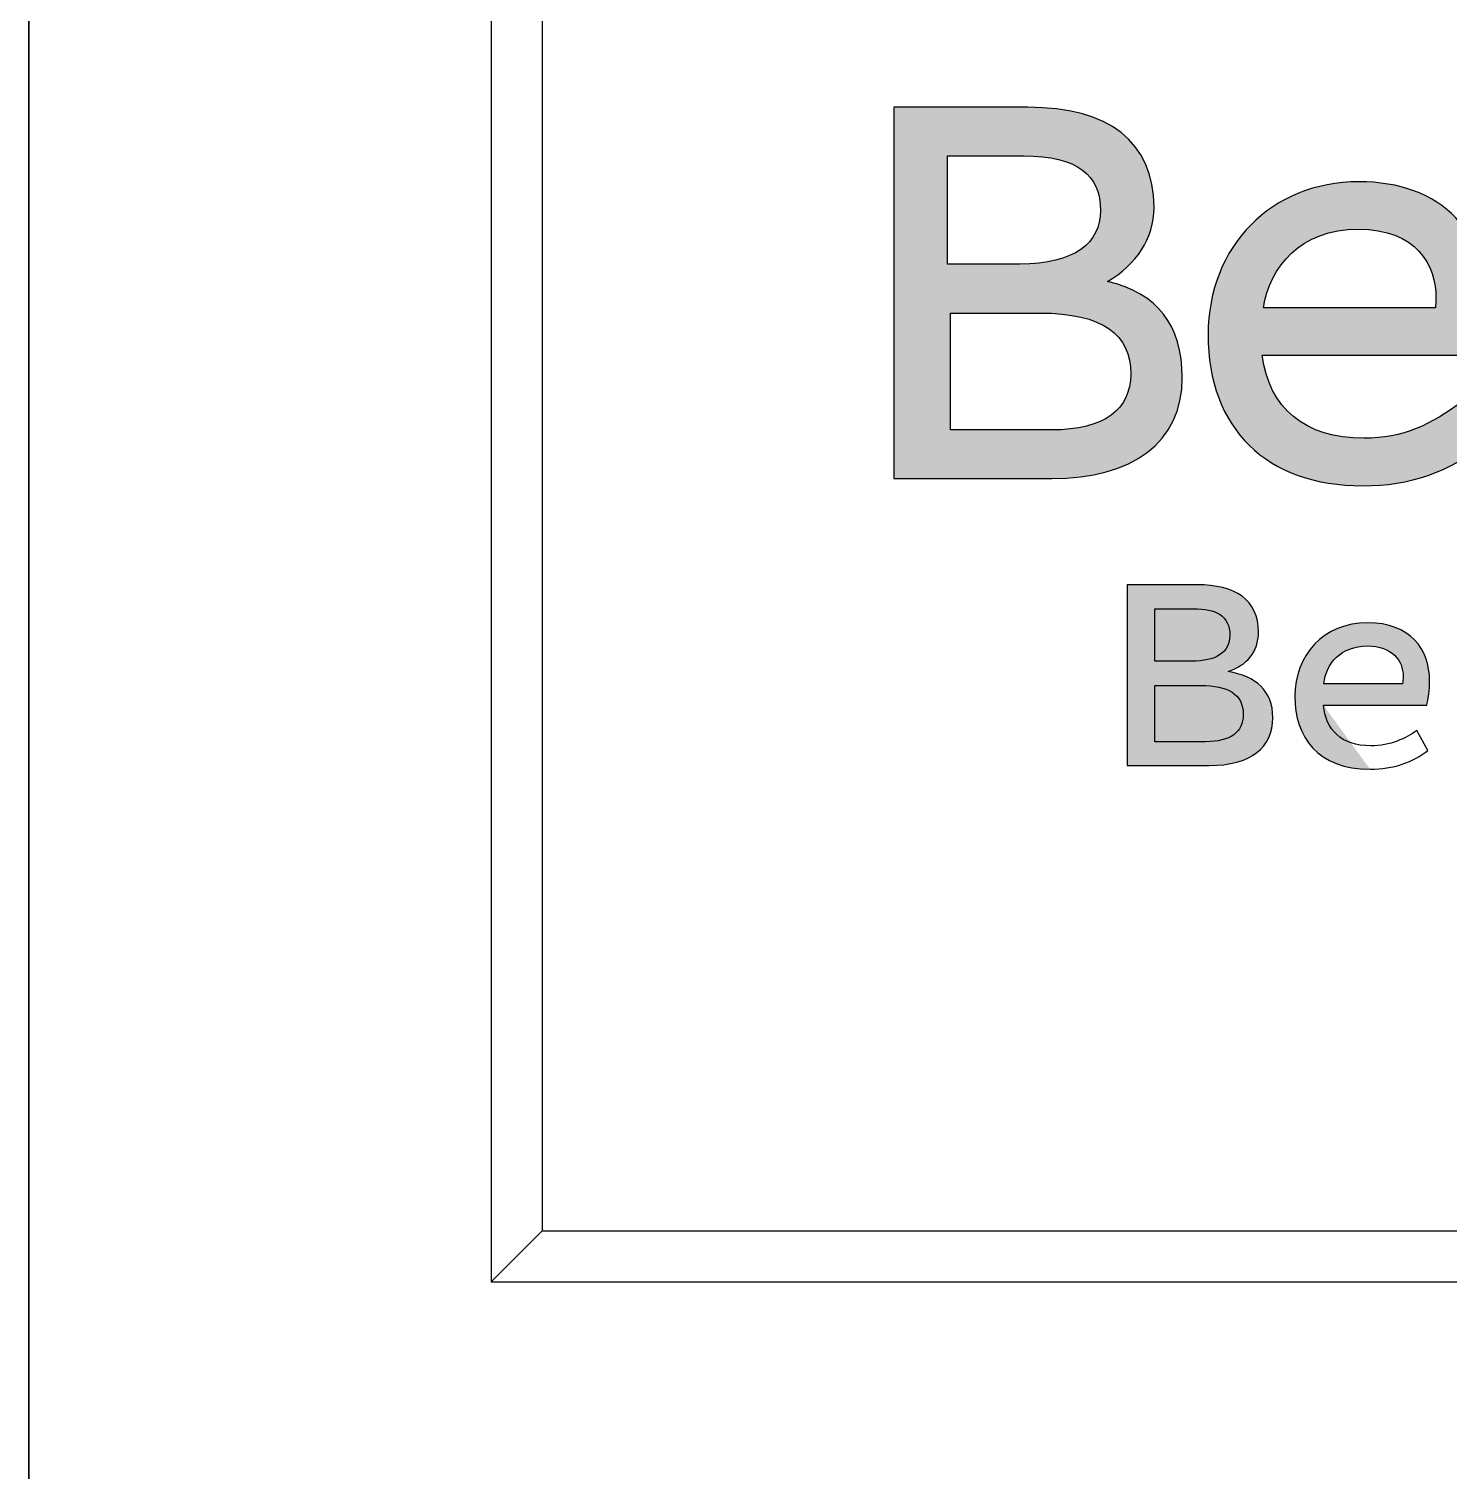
# Model space of a CAD drawing. Header units: millimetres. Extents: x 82776 to 137242, y 11666 to 27998.
# Drawn here: x 82776.4 to 82915.6, y 13454.8 to 13596.1 of the extents above; entities that cross this region are included whole.
import ezdxf

# ---------------------------------------------------------------- set-up
doc = ezdxf.new("R2010")
doc.units = ezdxf.units.MM

# ---------------------------------------------------------------- blocks, each defined once
blk = doc.blocks.new('Logo')
h = blk.add_hatch(color=176)
h.dxf.hatch_style = 1
edge = h.paths.add_edge_path()
edge.add_spline(control_points=[(17391.99, 17541.96), (17391.99, 17545.66), (17390.24, 17547.87), (17386.76, 17548.69)], knot_values=[6, 6, 6, 6, 7, 7, 7, 7], degree=3, periodic=0)
edge.add_spline(control_points=[(17386.76, 17548.69), (17388.76, 17549.84), (17390.02, 17551.73), (17390.02, 17553.86)], knot_values=[5, 5, 5, 5, 6, 6, 6, 6], degree=3, periodic=0)
edge.add_spline(control_points=[(17390.02, 17553.86), (17390.02, 17558.51), (17386.79, 17560.88), (17381.19, 17560.88)], knot_values=[4, 4, 4, 4, 5, 5, 5, 5], degree=3, periodic=0)
edge.add_spline(control_points=[(17381.19, 17560.88), (17381.19, 17560.88), (17371.81, 17560.88), (17371.81, 17560.88), (17371.81, 17560.88), (17371.81, 17554.38), (17371.81, 17547.89)], knot_values=[2.5, 2.5, 2.5, 2.5, 3.5, 3.5, 3.5, 4, 4, 4, 4], degree=3, periodic=0)
edge.add_spline(control_points=[(17371.81, 17547.89), (17371.81, 17541.4), (17371.81, 17534.9), (17371.81, 17534.9), (17371.81, 17534.9), (17374.57, 17534.9), (17377.34, 17534.9)], knot_values=[1.5, 1.5, 1.5, 1.5, 2, 2, 2, 2.5, 2.5, 2.5, 2.5], degree=3, periodic=0)
edge.add_spline(control_points=[(17377.34, 17534.9), (17380.1, 17534.9), (17382.87, 17534.9), (17382.87, 17534.9), (17388.48, 17534.9), (17391.99, 17537.39), (17391.99, 17541.96)], knot_values=[0, 0, 0, 0, 0.5, 0.5, 0.5, 1.5, 1.5, 1.5, 1.5], degree=3, periodic=0)
edge = h.paths.add_edge_path(flags=16)
edge.add_spline(control_points=[(17386.27, 17553.65), (17386.27, 17551.39), (17384.45, 17549.91), (17380.64, 17549.91)], knot_values=[2, 2, 2, 2, 3, 3, 3, 3], degree=3, periodic=0)
edge.add_spline(control_points=[(17380.64, 17549.91), (17380.64, 17549.91), (17375.56, 17549.91), (17375.56, 17549.91), (17375.56, 17549.91), (17375.56, 17551.81), (17375.56, 17553.7)], knot_values=[0.5, 0.5, 0.5, 0.5, 1.5, 1.5, 1.5, 2, 2, 2, 2], degree=3, periodic=0)
edge.add_spline(control_points=[(17375.56, 17553.7), (17375.56, 17555.59), (17375.56, 17557.48), (17375.56, 17557.48), (17375.56, 17557.48), (17376.9, 17557.48), (17378.23, 17557.48)], knot_values=[4.5, 4.5, 4.5, 4.5, 5, 5, 5, 5.5, 5.5, 5.5, 5.5], degree=3, periodic=0)
edge.add_spline(control_points=[(17378.23, 17557.48), (17379.56, 17557.48), (17380.9, 17557.48), (17380.9, 17557.48), (17384.67, 17557.48), (17386.27, 17556.12), (17386.27, 17553.65)], knot_values=[3, 3, 3, 3, 3.5, 3.5, 3.5, 4.5, 4.5, 4.5, 4.5], degree=3, periodic=0)
edge = h.paths.add_edge_path(flags=16)
edge.add_spline(control_points=[(17381.05, 17546.48), (17381.63, 17546.48), (17382.02, 17546.48), (17382.02, 17546.48), (17386.48, 17546.48), (17388.38, 17544.95), (17388.38, 17542.21)], knot_values=[2, 2, 2, 2, 2.250015, 2.250015, 2.250015, 3.250015, 3.250015, 3.250015, 3.250015], degree=3, periodic=0)
edge.add_spline(control_points=[(17388.38, 17542.21), (17388.38, 17539.78), (17386.61, 17538.3), (17382.83, 17538.3)], knot_values=[1, 1, 1, 1, 2, 2, 2, 2], degree=3, periodic=0)
edge.add_spline(control_points=[(17382.83, 17538.3), (17382.83, 17538.3), (17375.78, 17538.3), (17375.78, 17538.3), (17375.78, 17538.3), (17375.78, 17540.34), (17375.78, 17542.39)], knot_values=[4.49999, 4.49999, 4.49999, 4.49999, 5.49999, 5.49999, 5.49999, 6, 6, 6, 6], degree=3, periodic=0)
edge.add_spline(control_points=[(17375.78, 17542.39), (17375.78, 17544.44), (17375.78, 17546.48), (17375.78, 17546.48), (17375.78, 17546.48), (17375.78, 17546.48), (17375.78, 17546.48)], knot_values=[3.999756, 3.999756, 3.999756, 3.999756, 4.499746, 4.499746, 4.499746, 4.49999, 4.49999, 4.49999, 4.49999], degree=3, periodic=0)
edge.add_spline(control_points=[(17376.36, 17546.48), (17376.71, 17546.48), (17377.21, 17546.48), (17377.75, 17546.48)], knot_values=[3.625008, 3.625008, 3.625008, 3.625008, 3.812504, 3.812504, 3.812504, 3.812504], degree=3, periodic=0)
edge.add_spline(control_points=[(17378.9, 17546.48), (17379.68, 17546.48), (17380.46, 17546.48), (17381.05, 17546.48)], knot_values=[3.250015, 3.250015, 3.250015, 3.250015, 3.50001, 3.50001, 3.50001, 3.50001], degree=3, periodic=0)
h = blk.add_hatch(color=176)
h.dxf.hatch_style = 1
edge = h.paths.add_edge_path()
edge.add_spline(control_points=[(17413.33, 17547.13), (17413.33, 17549.52), (17412.58, 17551.62), (17411.14, 17553.14)], knot_values=[7, 7, 7, 7, 8, 8, 8, 8], degree=3, periodic=0)
edge.add_spline(control_points=[(17411.14, 17553.14), (17409.55, 17554.82), (17407.18, 17555.67), (17404.35, 17555.67)], knot_values=[6, 6, 6, 6, 7, 7, 7, 7], degree=3, periodic=0)
edge.add_spline(control_points=[(17404.35, 17555.67), (17398.24, 17555.67), (17393.8, 17551.15), (17393.8, 17544.98)], knot_values=[5, 5, 5, 5, 6, 6, 6, 6], degree=3, periodic=0)
edge.add_spline(control_points=[(17393.8, 17544.98), (17393.8, 17538.38), (17397.9, 17534.39), (17404.63, 17534.39)], knot_values=[4, 4, 4, 4, 5, 5, 5, 5], degree=3, periodic=0)
edge.add_spline(control_points=[(17404.63, 17534.39), (17407.92, 17534.39), (17410.66, 17535.34), (17413.22, 17537.38)], knot_values=[3, 3, 3, 3, 4, 4, 4, 4], degree=3, periodic=0)
edge.add_spline(control_points=[(17413.22, 17537.38), (17413.22, 17537.38), (17411.54, 17540.27), (17411.54, 17540.27), (17409.47, 17538.68), (17407.42, 17537.72), (17404.71, 17537.72)], knot_values=[1, 1, 1, 1, 2, 2, 2, 3, 3, 3, 3], degree=3, periodic=0)
edge.add_spline(control_points=[(17404.71, 17537.72), (17400.58, 17537.72), (17398.06, 17539.81), (17397.58, 17543.54)], knot_values=[0, 0, 0, 0, 1, 1, 1, 1], degree=3, periodic=0)
edge.add_spline(control_points=[(17397.58, 17543.54), (17397.58, 17543.54), (17401.4, 17543.54), (17405.23, 17543.54)], knot_values=[9.5, 9.5, 9.5, 9.5, 10, 10, 10, 10], degree=3, periodic=0)
edge.add_spline(control_points=[(17405.23, 17543.54), (17409.05, 17543.54), (17412.88, 17543.54), (17412.88, 17543.54), (17413.19, 17544.71), (17413.33, 17545.91), (17413.33, 17547.13)], knot_values=[8, 8, 8, 8, 8.5, 8.5, 8.5, 9.5, 9.5, 9.5, 9.5], degree=3, periodic=0)
edge = h.paths.add_edge_path(flags=16)
edge.add_spline(control_points=[(17403.69, 17546.85), (17400.68, 17546.85), (17397.67, 17546.85), (17397.67, 17546.85), (17398.13, 17549.71), (17400.26, 17552.35), (17404.31, 17552.35)], knot_values=[2, 2, 2, 2, 2.5, 2.5, 2.5, 3.5, 3.5, 3.5, 3.5], degree=3, periodic=0)
edge.add_spline(control_points=[(17404.31, 17552.35), (17408.38, 17552.35), (17409.75, 17549.84), (17409.75, 17547.49)], knot_values=[1, 1, 1, 1, 2, 2, 2, 2], degree=3, periodic=0)
edge.add_spline(control_points=[(17409.75, 17547.49), (17409.75, 17547.28), (17409.73, 17547.06), (17409.71, 17546.85)], knot_values=[0, 0, 0, 0, 1, 1, 1, 1], degree=3, periodic=0)
edge.add_spline(control_points=[(17409.71, 17546.85), (17409.71, 17546.85), (17406.7, 17546.85), (17403.69, 17546.85)], knot_values=[3.5, 3.5, 3.5, 3.5, 4, 4, 4, 4], degree=3, periodic=0)
h = blk.add_hatch(color=136)
h.dxf.hatch_style = 1
edge = h.paths.add_edge_path()
edge.add_spline(control_points=[(17388.14, 17521.13), (17388.14, 17517.97), (17388.14, 17514.81), (17388.14, 17514.81), (17388.14, 17514.81), (17388.14, 17514.81), (17388.14, 17514.81)], knot_values=[5.999756, 5.999756, 5.999756, 5.999756, 6.499746, 6.499746, 6.499746, 6.49999, 6.49999, 6.49999, 6.49999], degree=3, periodic=0)
edge.add_spline(control_points=[(17389.03, 17514.81), (17389.3, 17514.81), (17389.62, 17514.81), (17389.95, 17514.81)], knot_values=[5.625007, 5.625007, 5.625007, 5.625007, 5.750005, 5.750005, 5.750005, 5.750005], degree=3, periodic=0)
edge.add_spline(control_points=[(17392.98, 17514.81), (17393.52, 17514.81), (17393.88, 17514.81), (17393.88, 17514.81), (17396.8, 17514.81), (17398.33, 17516.11), (17398.33, 17518.15)], knot_values=[4, 4, 4, 4, 4.250015, 4.250015, 4.250015, 5.250015, 5.250015, 5.250015, 5.250015], degree=3, periodic=0)
edge.add_spline(control_points=[(17398.33, 17518.15), (17398.33, 17520.05), (17397.14, 17521.06), (17395.2, 17521.39)], knot_values=[3, 3, 3, 3, 4, 4, 4, 4], degree=3, periodic=0)
edge.add_spline(control_points=[(17395.2, 17521.39), (17396.49, 17521.82), (17397.33, 17522.75), (17397.33, 17524.15)], knot_values=[2, 2, 2, 2, 3, 3, 3, 3], degree=3, periodic=0)
edge.add_spline(control_points=[(17397.33, 17524.15), (17397.33, 17526.42), (17395.69, 17527.46), (17393.03, 17527.46)], knot_values=[1, 1, 1, 1, 2, 2, 2, 2], degree=3, periodic=0)
edge.add_spline(control_points=[(17393.03, 17527.46), (17393.03, 17527.46), (17388.14, 17527.46), (17388.14, 17527.46), (17388.14, 17527.46), (17388.14, 17524.3), (17388.14, 17521.13)], knot_values=[6.49999, 6.49999, 6.49999, 6.49999, 7.49999, 7.49999, 7.49999, 8, 8, 8, 8], degree=3, periodic=0)
h = blk.add_hatch(color=136)
h.dxf.hatch_style = 1
edge = h.paths.add_edge_path()
edge.add_spline(control_points=[(17401.87, 17519.03), (17401.87, 17519.03), (17409.1, 17519.03), (17409.1, 17519.03), (17409.21, 17519.38), (17409.3, 17520.16), (17409.3, 17520.74)], knot_values=[4, 4, 4, 4, 5, 5, 5, 6, 6, 6, 6], degree=3, periodic=0)
edge.add_spline(control_points=[(17409.3, 17520.74), (17409.3, 17522.97), (17407.93, 17524.8), (17404.97, 17524.8)], knot_values=[3, 3, 3, 3, 4, 4, 4, 4], degree=3, periodic=0)
edge.add_spline(control_points=[(17404.97, 17524.8), (17401.85, 17524.8), (17399.87, 17522.51), (17399.87, 17519.64)], knot_values=[2, 2, 2, 2, 3, 3, 3, 3], degree=3, periodic=0)
edge.add_spline(control_points=[(17399.87, 17519.64), (17399.87, 17516.81), (17401.47, 17514.55), (17405.14, 17514.55)], knot_values=[1, 1, 1, 1, 2, 2, 2, 2], degree=3, periodic=0)
edge = h.paths.add_edge_path(flags=16)
edge.add_spline(control_points=[(17407.41, 17520.54), (17407.41, 17520.54), (17401.9, 17520.54), (17401.9, 17520.54), (17402.05, 17521.95), (17403.11, 17523.18), (17404.94, 17523.18)], knot_values=[1, 1, 1, 1, 2, 2, 2, 3, 3, 3, 3], degree=3, periodic=0)
edge.add_spline(control_points=[(17404.94, 17523.18), (17406.68, 17523.18), (17407.45, 17522.17), (17407.45, 17521.06)], knot_values=[0, 0, 0, 0, 1, 1, 1, 1], degree=3, periodic=0)
at = {"color": 176}
for points, knots in [([(17391.99, 17541.96), (17391.99, 17537.39), (17388.48, 17534.9), (17382.87, 17534.9), (17382.87, 17534.9), (17371.81, 17534.9), (17371.81, 17534.9), (17371.81, 17534.9), (17371.81, 17560.88), (17371.81, 17560.88), (17371.81, 17560.88), (17381.19, 17560.88), (17381.19, 17560.88), (17386.79, 17560.88), (17390.02, 17558.51), (17390.02, 17553.86), (17390.02, 17551.73), (17388.76, 17549.84), (17386.76, 17548.69), (17390.24, 17547.87), (17391.99, 17545.66), (17391.99, 17541.96)], [0, 0, 0, 0, 1, 1, 1, 2, 2, 2, 3, 3, 3, 4, 4, 4, 5, 5, 5, 6, 6, 6, 7, 7, 7, 7]), ([(17375.56, 17557.48), (17375.56, 17557.48), (17375.56, 17549.91), (17375.56, 17549.91), (17375.56, 17549.91), (17380.64, 17549.91), (17380.64, 17549.91), (17384.45, 17549.91), (17386.27, 17551.39), (17386.27, 17553.65), (17386.27, 17556.12), (17384.67, 17557.48), (17380.9, 17557.48), (17380.9, 17557.48), (17375.56, 17557.48), (17375.56, 17557.48)], [0, 0, 0, 0, 1, 1, 1, 2, 2, 2, 3, 3, 3, 4, 4, 4, 5, 5, 5, 5]), ([(17397.58, 17543.54), (17398.06, 17539.81), (17400.58, 17537.72), (17404.71, 17537.72), (17407.42, 17537.72), (17409.47, 17538.68), (17411.54, 17540.27), (17411.54, 17540.27), (17413.22, 17537.38), (17413.22, 17537.38), (17410.66, 17535.34), (17407.92, 17534.39), (17404.63, 17534.39), (17397.9, 17534.39), (17393.8, 17538.38), (17393.8, 17544.98), (17393.8, 17551.15), (17398.24, 17555.67), (17404.35, 17555.67), (17407.18, 17555.67), (17409.55, 17554.82), (17411.14, 17553.14), (17412.58, 17551.62), (17413.33, 17549.52), (17413.33, 17547.13), (17413.33, 17545.91), (17413.19, 17544.71), (17412.88, 17543.54), (17412.88, 17543.54), (17397.58, 17543.54), (17397.58, 17543.54)], [0, 0, 0, 0, 1, 1, 1, 2, 2, 2, 3, 3, 3, 4, 4, 4, 5, 5, 5, 6, 6, 6, 7, 7, 7, 8, 8, 8, 9, 9, 9, 10, 10, 10, 10]), ([(17409.71, 17546.85), (17409.73, 17547.06), (17409.75, 17547.28), (17409.75, 17547.49), (17409.75, 17549.84), (17408.38, 17552.35), (17404.31, 17552.35), (17400.26, 17552.35), (17398.13, 17549.71), (17397.67, 17546.85), (17397.67, 17546.85), (17409.71, 17546.85), (17409.71, 17546.85)], [0, 0, 0, 0, 1, 1, 1, 2, 2, 2, 3, 3, 3, 4, 4, 4, 4]), ([(17375.78, 17538.3), (17375.78, 17538.3), (17382.83, 17538.3), (17382.83, 17538.3), (17386.61, 17538.3), (17388.38, 17539.78), (17388.38, 17542.21), (17388.38, 17544.95), (17386.48, 17546.48), (17382.02, 17546.48), (17382.02, 17546.48), (17375.78, 17546.48), (17375.78, 17546.48), (17375.78, 17546.48), (17375.78, 17538.3), (17375.78, 17538.3)], [0, 0, 0, 0, 1, 1, 1, 2, 2, 2, 3, 3, 3, 4, 4, 4, 5, 5, 5, 5])]:
    blk.add_open_spline(points, degree=3, knots=knots, dxfattribs=at)
at = {"color": 136}
for points, knots in [([(17388.14, 17527.46), (17388.14, 17527.46), (17393.03, 17527.46), (17393.03, 17527.46), (17395.69, 17527.46), (17397.33, 17526.42), (17397.33, 17524.15), (17397.33, 17522.75), (17396.49, 17521.82), (17395.2, 17521.39), (17397.14, 17521.06), (17398.33, 17520.05), (17398.33, 17518.15), (17398.33, 17516.11), (17396.8, 17514.81), (17393.88, 17514.81), (17393.88, 17514.81), (17388.14, 17514.81), (17388.14, 17514.81), (17388.14, 17514.81), (17388.14, 17527.46), (17388.14, 17527.46)], [0, 0, 0, 0, 1, 1, 1, 2, 2, 2, 3, 3, 3, 4, 4, 4, 5, 5, 5, 6, 6, 6, 7, 7, 7, 7]), ([(17392.67, 17522.12), (17394.28, 17522.12), (17395.32, 17522.66), (17395.32, 17523.92), (17395.32, 17525.3), (17394.35, 17525.79), (17392.77, 17525.79), (17392.77, 17525.79), (17390.07, 17525.79), (17390.07, 17525.79), (17390.07, 17525.79), (17390.07, 17522.12), (17390.07, 17522.12), (17390.07, 17522.12), (17392.67, 17522.12), (17392.67, 17522.12)], [0, 0, 0, 0, 1, 1, 1, 2, 2, 2, 3, 3, 3, 4, 4, 4, 5, 5, 5, 5]), ([(17409.18, 17515.87), (17408.17, 17515.05), (17406.77, 17514.55), (17405.14, 17514.55), (17401.47, 17514.55), (17399.87, 17516.81), (17399.87, 17519.64), (17399.87, 17522.51), (17401.85, 17524.8), (17404.97, 17524.8), (17407.93, 17524.8), (17409.3, 17522.97), (17409.3, 17520.74), (17409.3, 17520.16), (17409.21, 17519.38), (17409.1, 17519.03), (17409.1, 17519.03), (17401.87, 17519.03), (17401.87, 17519.03), (17402.05, 17517.34), (17403.07, 17516.19), (17405.2, 17516.19), (17406.53, 17516.19), (17407.67, 17516.71), (17408.41, 17517.27), (17408.41, 17517.27), (17409.18, 17515.87), (17409.18, 17515.87)], [0, 0, 0, 0, 1, 1, 1, 2, 2, 2, 3, 3, 3, 4, 4, 4, 5, 5, 5, 6, 6, 6, 7, 7, 7, 8, 8, 8, 9, 9, 9, 9]), ([(17407.45, 17521.06), (17407.45, 17522.17), (17406.68, 17523.18), (17404.94, 17523.18), (17403.11, 17523.18), (17402.05, 17521.95), (17401.9, 17520.54), (17401.9, 17520.54), (17407.41, 17520.54), (17407.41, 17520.54), (17407.43, 17520.69), (17407.45, 17520.89), (17407.45, 17521.06)], [0, 0, 0, 0, 1, 1, 1, 2, 2, 2, 3, 3, 3, 4, 4, 4, 4]), ([(17393.62, 17516.48), (17395.37, 17516.48), (17396.26, 17517.14), (17396.26, 17518.38), (17396.26, 17519.83), (17395.16, 17520.41), (17393.31, 17520.41), (17393.31, 17520.41), (17390.07, 17520.41), (17390.07, 17520.41), (17390.07, 17520.41), (17390.07, 17516.48), (17390.07, 17516.48), (17390.07, 17516.48), (17393.62, 17516.48), (17393.62, 17516.48)], [0, 0, 0, 0, 1, 1, 1, 2, 2, 2, 3, 3, 3, 4, 4, 4, 5, 5, 5, 5])]:
    blk.add_open_spline(points, degree=3, knots=knots, dxfattribs=at)
blk = doc.blocks.new('BEYKOZ ANTET')
at = {"lineweight": 25}
blk.add_lwpolyline([(1050, 0), (0, 0), (0, 3000), (1050, 3000)], close=True, dxfattribs=at)
at = {"lineweight": 25, "elevation": -1114.8}
for points in [[(45.29, 1807.78), (1004.6, 1807.78), (1004.6, 2059.39), (45.29, 2059.39)], [(50.29, 1812.78), (999.67, 1812.78), (999.6, 2054.39), (50.29, 2054.39)]]:
    blk.add_lwpolyline(points, close=True, dxfattribs=at)
at = {"color": 1, "lineweight": 25, "elevation": -1114.8}
blk.add_lwpolyline([(50.29, 1812.78), (45.29, 1807.78)], dxfattribs=at)
at = {"xscale": 1.399999999999999, "yscale": 1.399999999999999, "zscale": 1.399999999999999}
blk.add_blockref('Logo', (-24235.76, -22662.36, -1114.8), dxfattribs=at)

msp = doc.modelspace()

# ---------------------------------------------------------------- linework, layer by layer
msp.add_lwpolyline([(82776.39, 14665.56), (82776.39, 11665.56), (130001.05, 11665.56), (130001.05, 14665.56)], close=True)

# ---------------------------------------------------------------- block references
msp.add_blockref('BEYKOZ ANTET', (82776.39, 11665.56))

doc.saveas('drawing.dxf')
